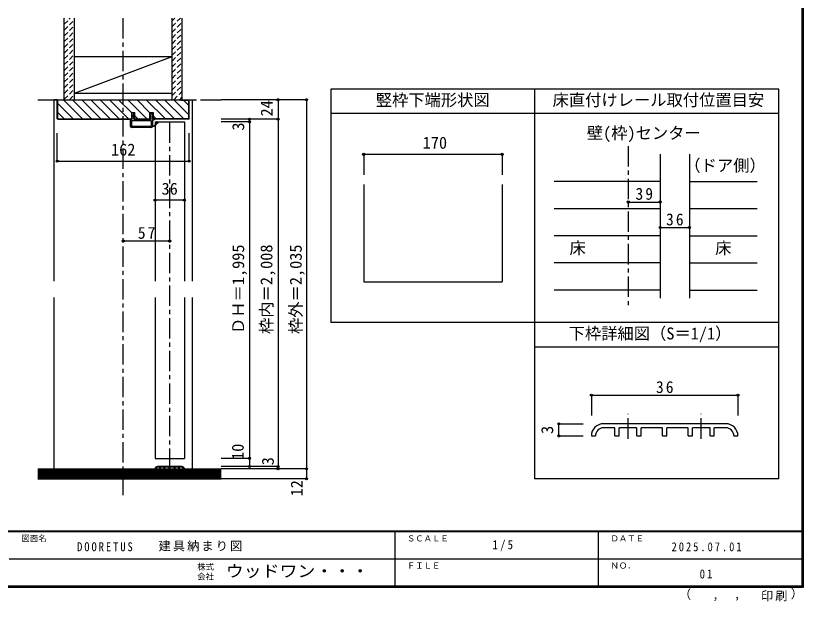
# Model space of a CAD drawing. Units: millimetres at full size, sheet at 1:5, with parts at other scales. Extents: x -973 to 977, y -718 to 696.
# Drawn here: x 10 to 977, y -718 to 0 of the extents above; entities that cross this region are included whole.
import ezdxf
from ezdxf.enums import TextEntityAlignment as Align

# ---------------------------------------------------------------- set-up
doc = ezdxf.new("R2010")
doc.units = ezdxf.units.MM
doc.header["$LTSCALE"] = 5
doc.header["$PDMODE"] = 32
doc.header["$PDSIZE"] = 2.5
doc.linetypes.add('CHAIN1', pattern=[8, 5, -1, 1, -1])
doc.linetypes.add('DASHED1', pattern=[1.8, 1.2, -0.6])
for name, color, linetype in [('0-0_補助線', 7, 'Continuous'), ('0-1_通り芯', 4, 'CHAIN1'), ('0-2_柱', 3, 'Continuous'), ('0-3_仕上げ', 2, 'Continuous'), ('0-4_枠', 3, 'Continuous'), ('0-6_扉', 6, 'Continuous'), ('0-7_金物', 7, 'Continuous'), ('0-A_文字', 3, 'Continuous'), ('0-B_寸法', 7, 'Continuous'), ('0-C_ハッチ', 4, 'DASHED1'), ('7-1_通り芯', 4, 'CHAIN1'), ('7-7_金物', 7, 'Continuous'), ('7-B_寸法', 4, 'Continuous'), ('F-0_補助線', 7, 'Continuous'), ('F-1_枠', 6, 'Continuous'), ('F-A_文字', 7, 'Continuous')]:
    doc.layers.add(name, color=color, linetype=linetype)
doc.styles.add('ＭＳ ゴシック', font='')
doc.styles.get('ＭＳ ゴシック').set_extended_font_data('MS Gothic')

# ---------------------------------------------------------------- blocks, each defined once
blk = doc.blocks.new('2')
at = {"layer": '0-0_補助線'}
for p, q in [((-9.846, -9.622), (-9.846, 15.078)), ((-8.846, 16.078), (0.354, 16.078)), ((-8.846, 15.878), (0.637, 15.878)), ((-8.446, 14.378), (-8.446, -8.922)), ((-8.146, 14.678), (-1.546, 14.678)), ((-1.246, 14.378), (-1.246, -8.922)), ((0.154, 11.653), (2.154, 11.653)), ((0.154, 11.653), (0.154, -8.497)), ((2.154, 10.953), (2.154, 11.653)), ((3.154, 11.653), (2.512, 10.83)), ((3.154, 11.653), (6.154, 11.653)), ((4.154, 13.753), (4.154, 13.053)), ((5.154, 13.053), (4.512, 13.876)), ((7.154, 13.053), (5.154, 13.053)), ((6.154, 10.953), (6.154, 11.653)), ((7.558, 12.258), (6.516, 10.835)), ((-1.546, -9.222), (-8.146, -9.222)), ((0.154, -8.497), (2.154, -8.497)), ((2.154, -7.797), (2.154, -8.497)), ((3.154, -8.497), (2.512, -7.674)), ((3.154, -8.497), (6.154, -8.497)), ((6.154, -7.797), (6.154, -8.497)), ((7.558, -9.101), (6.516, -7.679)), ((-1.48, -10.622), (-8.846, -10.622)), ((-1.189, -10.85), (-0.732, -12.694)), ((0.354, -12.922), (-0.441, -12.922)), ((4.154, -9.897), (0.154, -9.897)), ((0.154, -9.897), (0.154, -10.622)), ((0.154, -10.622), (0.645, -12.548)), ((4.154, -10.597), (4.154, -9.897)), ((5.154, -9.897), (4.512, -10.72)), ((7.154, -9.897), (5.154, -9.897))]:
    blk.add_line(p, q, dxfattribs=at)
for points in [[(-9.646, 15.078), (-9.646, -9.622), (-9.846, -9.622)], [(4.154, 13.053), (0.154, 13.053), (0.649, 15.723)]]:
    blk.add_lwpolyline(points, dxfattribs=at)
for centre, radius, start, end in [((-8.846, 15.078), 1, 90, 180), ((-8.846, 15.078), 0.8, 90, 180), ((-8.146, 14.378), 0.3, 90, 180), ((-1.546, 14.378), 0.3, 0, 90), ((0.354, 15.778), 0.3, 349.49875, 90), ((2.354, 10.953), 0.2, 180, 322.03043), ((4.354, 13.753), 0.2, 37.96957, 180), ((6.354, 10.953), 0.2, 180, 323.78053), ((7.154, 12.553), 0.5, 323.78053, 90), ((-8.846, -9.622), 1, 180, 270), ((-8.146, -8.922), 0.3, 180, 270), ((-1.546, -8.922), 0.3, 270, 0), ((2.354, -7.797), 0.2, 37.96957, 180), ((6.354, -7.797), 0.2, 36.21947, 180), ((7.154, -9.397), 0.5, 270, 36.21947), ((-2.846, -10.72), 6, 179.06153, 259.29815), ((-2.846, -10.72), 5.3, 178.93757, 259.29815), ((-3.896, -16.272), 0.35, 259.29815, 79.29815), ((-1.48, -10.922), 0.3, 13.9282, 90), ((-0.441, -12.622), 0.3, 193.9282, 270), ((0.354, -12.622), 0.3, 270, 14.29438), ((4.354, -10.597), 0.2, 180, 322.03043)]:
    blk.add_arc(centre, radius, start, end, dxfattribs=at)
blk.add_point((-3.896, -16.622), dxfattribs=at)

msp = doc.modelspace()

# ---------------------------------------------------------------- linework, layer by layer
at = {"layer": '0-1_通り芯'}
for p, q in [((141.653, -587.5), (141.653, -2.5)), ((36.653, -102.5), (261.653, -102.5)), ((198.653, -555.5), (198.653, -126.5)), ((761.814, -159.5), (761.814, -356.007)), ((36.653, -567.5), (264.01, -567.5))]:
    msp.add_line(p, q, dxfattribs=at)
at = {"layer": '0-1_通り芯', "linetype": 'Continuous'}
msp.add_line((198.653, -275.882), (141.653, -275.882), dxfattribs=at)
at = {"layer": '0-1_通り芯', "color": 7}
for p in [(141.653, -275.882), (198.653, -275.882)]:
    msp.add_point(p, dxfattribs=at)
at = {"layer": '0-2_柱', "color": 7}
msp.add_line((81.653, -94.5), (201.653, -49.5), dxfattribs=at)
at = {"layer": '0-2_柱'}
for p, q in [((81.653, -49.5), (201.653, -49.5)), ((81.653, -94.5), (201.653, -94.5))]:
    msp.add_line(p, q, dxfattribs=at)
at = {"layer": '0-3_仕上げ'}
for p, q in [((69.153, -102.5), (69.153, -2.5)), ((81.653, -102.5), (81.653, -2.5)), ((201.653, -102.5), (201.653, -2.5)), ((214.153, -102.5), (214.153, -2.5)), ((36.653, -555.5), (261.653, -555.5)), ((36.653, -567.5), (261.653, -567.5))]:
    msp.add_line(p, q, dxfattribs=at)
at = {"layer": '0-3_仕上げ', "color": 4}
for p, q in [((800.814, -202.801), (670.839, -202.801)), ((836.814, -202.801), (920.134, -202.801)), ((670.839, -236.103), (800.814, -236.103)), ((836.814, -236.103), (920.134, -236.103)), ((800.814, -269.404), (670.839, -269.404)), ((836.814, -269.404), (920.134, -269.404)), ((800.814, -302.706), (670.839, -302.706)), ((836.814, -302.706), (920.134, -302.706)), ((800.814, -336.007), (670.839, -336.007)), ((836.814, -336.007), (920.134, -336.007))]:
    msp.add_line(p, q, dxfattribs=at)
at = {"layer": '0-3_仕上げ', "color": 7}
for p, q in [((36.653, -557), (261.653, -557)), ((36.653, -558.5), (261.653, -558.5)), ((36.653, -560), (261.653, -560)), ((36.653, -561.5), (261.653, -561.5)), ((36.653, -563), (261.653, -563)), ((36.653, -564.5), (261.653, -564.5)), ((36.653, -566), (261.653, -566))]:
    msp.add_line(p, q, dxfattribs=at)
at = {"layer": '0-4_枠'}
for p, q in [((396.639, -89.5), (396.639, -376.007)), ((646.639, -89.5), (396.639, -89.5)), ((646.639, -89.5), (646.639, -376.007)), ((60.653, -102.5), (222.653, -102.5)), ((61.153, -125.586), (61.153, -103)), ((70.653, -103), (61.153, -103)), ((70.653, -102.5), (70.653, -103)), ((212.653, -103), (212.653, -102.5)), ((212.653, -103), (222.153, -103)), ((222.153, -125.586), (222.153, -103)), ((61.567, -126), (61.153, -125.586)), ((152.153, -118), (155.853, -118)), ((152.153, -126.5), (152.153, -118)), ((155.853, -126.5), (155.853, -118)), ((174.453, -126.5), (174.453, -118)), ((221.739, -126), (222.153, -125.586)), ((646.639, -119.5), (396.639, -119.5)), ((61.36, -126.5), (152.153, -126.5)), ((61.567, -126), (152.153, -126)), ((155.853, -126), (174.453, -126)), ((155.853, -126.5), (174.453, -126.5)), ((221.739, -126), (178.153, -126)), ((221.946, -126.5), (178.153, -126.5)), ((800.814, -169.5), (800.814, -346.007)), ((836.814, -169.5), (836.814, -346.007)), ((436.855, -206.432), (436.855, -326.007)), ((606.855, -206.432), (606.855, -326.007)), ((436.855, -326.007), (606.855, -326.007)), ((646.639, -376.007), (396.639, -376.007))]:
    msp.add_line(p, q, dxfattribs=at)
at = {"layer": '0-4_枠', "color": 4}
for p, q in [((60.653, -102.5), (56.653, -102.5)), ((56.653, -325), (56.653, -102.5)), ((222.653, -102.5), (226.653, -102.5)), ((226.653, -325), (226.653, -102.5)), ((436.855, -169.5), (606.855, -169.5)), ((436.855, -169.5), (436.855, -194.5)), ((606.855, -169.5), (606.855, -194.5)), ((56.653, -555.5), (56.653, -345)), ((226.653, -555.5), (226.653, -345))]:
    msp.add_line(p, q, dxfattribs=at)
at = {"layer": '0-4_枠'}
for points in [[(61.36, -126.5), (60.653, -125.793), (60.653, -102.5)], [(221.946, -126.5), (222.653, -125.793), (222.653, -102.5)], [(174.453, -118), (178.153, -118), (178.153, -126.5)]]:
    msp.add_lwpolyline(points, dxfattribs=at)
at = {"layer": '0-4_枠', "color": 7}
for p in [(436.855, -169.5), (606.855, -169.5)]:
    msp.add_point(p, dxfattribs=at)
at = {"layer": '0-6_扉'}
for p, q in [((180.653, -129.5), (216.653, -129.5)), ((180.653, -129.5), (180.653, -325)), ((216.653, -129.5), (216.653, -325)), ((180.653, -345), (180.653, -542.5)), ((216.653, -345), (216.653, -542.5)), ((180.653, -542.5), (216.653, -542.5))]:
    msp.add_line(p, q, dxfattribs=at)
at = {"layer": '0-7_金物'}
for p, q in [((180.653, -555.5), (181.653, -555.5)), ((213.653, -552.5), (183.653, -552.5)), ((186.453, -553.5), (183.653, -553.5)), ((186.453, -555.5), (186.453, -553.5)), ((186.453, -555.5), (187.453, -555.5)), ((187.453, -555.5), (187.453, -553.5)), ((191.853, -553.5), (187.453, -553.5)), ((191.853, -555.5), (191.853, -553.5)), ((191.853, -555.5), (192.853, -555.5)), ((192.853, -555.5), (192.853, -553.5)), ((198.153, -553.5), (192.853, -553.5)), ((198.153, -555.5), (198.153, -553.5)), ((198.153, -555.5), (199.153, -555.5)), ((199.153, -555.5), (199.153, -553.5)), ((204.453, -553.5), (199.153, -553.5)), ((204.453, -555.5), (204.453, -553.5)), ((204.453, -555.5), (205.453, -555.5)), ((205.453, -555.5), (205.453, -553.5)), ((209.853, -553.5), (205.453, -553.5)), ((209.853, -555.5), (209.853, -553.5)), ((209.853, -555.5), (210.853, -555.5)), ((210.853, -555.5), (210.853, -553.5)), ((213.653, -553.5), (210.853, -553.5)), ((215.653, -555.5), (216.653, -555.5))]:
    msp.add_line(p, q, dxfattribs=at)
for centre, radius, start, end in [((183.653, -555.5), 3, 90, 180), ((183.653, -555.5), 2, 90, 180), ((213.653, -555.5), 3, 0, 90), ((213.653, -555.5), 2, 0, 90)]:
    msp.add_arc(centre, radius, start, end, dxfattribs=at)
at = {"layer": '0-A_文字'}
for p, q in [((646.639, -89.5), (646.639, -567.5)), ((946.639, -89.5), (646.639, -89.5)), ((946.639, -567.5), (946.639, -89.5)), ((946.639, -119.5), (646.639, -119.5)), ((946.639, -376.007), (646.639, -376.007)), ((946.639, -406.007), (646.639, -406.007)), ((946.639, -567.5), (646.639, -567.5))]:
    msp.add_line(p, q, dxfattribs=at)
at = {"layer": '0-B_寸法', "color": 4}
for p, q in [((366.653, -102.5), (261.653, -102.5)), ((331.653, -102.5), (331.653, -555.5)), ((366.653, -102.5), (366.653, -567.5)), ((331.653, -126.5), (261.653, -126.5)), ((296.653, -129.5), (261.653, -129.5)), ((296.653, -126.5), (296.653, -552.5)), ((60.653, -177.922), (60.653, -143.4)), ((222.653, -177.922), (222.653, -143.4)), ((60.653, -177.922), (222.653, -177.922)), ((216.653, -225.882), (180.653, -225.882)), ((761.814, -228.008), (800.814, -228.008)), ((800.814, -259.393), (836.814, -259.393)), ((296.653, -542.5), (261.653, -542.5)), ((331.653, -552.5), (261.653, -552.5)), ((366.653, -555.5), (261.653, -555.5)), ((366.653, -567.5), (261.653, -567.5))]:
    msp.add_line(p, q, dxfattribs=at)
at = {"layer": '0-B_寸法'}
for p in [(331.653, -102.5), (366.653, -102.5), (296.653, -126.5), (331.653, -126.5), (296.653, -129.5), (60.653, -177.922), (222.653, -177.922), (180.653, -225.882), (216.653, -225.882), (761.814, -228.008), (800.814, -228.008), (800.814, -259.393), (836.814, -259.393), (296.653, -542.5), (296.653, -552.5), (331.653, -552.5), (331.653, -555.5), (366.653, -555.5), (366.653, -567.5)]:
    msp.add_point(p, dxfattribs=at)
at = {"layer": '0-C_ハッチ'}
for p, q in [((69.153, -2.898), (69.551, -2.5)), ((69.153, -9.969), (76.622, -2.5)), ((69.153, -17.04), (81.653, -4.54)), ((201.653, -12.677), (211.83, -2.5)), ((201.653, -5.606), (204.759, -2.5)), ((201.653, -19.748), (214.153, -7.248)), ((69.153, -24.111), (81.653, -11.611)), ((69.153, -31.182), (81.653, -18.682)), ((201.653, -26.819), (214.153, -14.319)), ((69.153, -38.253), (81.653, -25.753)), ((201.653, -33.89), (214.153, -21.39)), ((201.653, -40.961), (214.153, -28.461)), ((69.153, -45.324), (81.653, -32.824)), ((201.653, -48.032), (214.153, -35.532)), ((69.153, -52.395), (81.653, -39.895)), ((69.153, -59.466), (81.653, -46.966)), ((201.653, -55.103), (214.153, -42.603)), ((69.153, -66.537), (81.653, -54.037)), ((201.653, -62.174), (214.153, -49.674)), ((201.653, -69.245), (214.153, -56.745)), ((69.153, -73.608), (81.653, -61.108)), ((201.653, -76.317), (214.153, -63.817)), ((69.153, -80.679), (81.653, -68.179)), ((69.153, -87.751), (81.653, -75.251)), ((201.653, -83.388), (214.153, -70.888)), ((69.153, -94.822), (81.653, -82.322)), ((201.653, -90.459), (214.153, -77.959)), ((201.653, -97.53), (214.153, -85.03)), ((69.153, -101.893), (81.653, -89.393)), ((75.617, -102.5), (81.653, -96.464)), ((203.754, -102.5), (214.153, -92.101)), ((210.825, -102.5), (214.153, -99.172))]:
    msp.add_line(p, q, dxfattribs=at)
at = {"layer": '0-C_ハッチ', "linetype": 'Continuous'}
for p, q in [((68.486, -103), (91.487, -126)), ((79.3, -102.5), (102.8, -126)), ((90.614, -102.5), (114.114, -126)), ((101.927, -102.5), (125.428, -126)), ((113.241, -102.5), (136.741, -126)), ((124.555, -102.5), (148.055, -126)), ((135.869, -102.5), (152.153, -118.784)), ((147.182, -102.5), (170.683, -126)), ((158.496, -102.5), (174.453, -118.457)), ((169.81, -102.5), (193.31, -126)), ((181.124, -102.5), (204.624, -126)), ((192.437, -102.5), (215.937, -126)), ((203.751, -102.5), (222.153, -120.902)), ((215.565, -103), (222.153, -109.588)), ((61.153, -106.98), (80.173, -126)), ((61.153, -118.294), (68.859, -126)), ((155.853, -122.484), (159.369, -126)), ((178.153, -122.157), (181.996, -126))]:
    msp.add_line(p, q, dxfattribs=at)
at = {"layer": '7-1_通り芯'}
for p, q in [((761.46, -518.365), (761.46, -487.834)), ((851.46, -518.365), (851.46, -487.834))]:
    msp.add_line(p, q, dxfattribs=at)
at = {"layer": '7-7_金物'}
for p, q in [((881.46, -500.065), (731.46, -500.065)), ((745.46, -505.065), (731.46, -505.065)), ((745.46, -515.065), (745.46, -505.065)), ((772.46, -505.065), (750.46, -505.065)), ((750.46, -515.065), (750.46, -505.065)), ((772.46, -515.065), (772.46, -505.065)), ((803.96, -505.065), (777.46, -505.065)), ((777.46, -515.065), (777.46, -505.065)), ((803.96, -515.065), (803.96, -505.065)), ((835.46, -505.065), (808.96, -505.065)), ((808.96, -515.065), (808.96, -505.065)), ((835.46, -515.065), (835.46, -505.065)), ((862.46, -505.065), (840.46, -505.065)), ((840.46, -515.065), (840.46, -505.065)), ((862.46, -515.065), (862.46, -505.065)), ((881.46, -505.065), (867.46, -505.065)), ((867.46, -515.065), (867.46, -505.065)), ((716.46, -515.065), (721.46, -515.065)), ((745.46, -515.065), (750.46, -515.065)), ((772.46, -515.065), (777.46, -515.065)), ((803.96, -515.065), (808.96, -515.065)), ((835.46, -515.065), (840.46, -515.065)), ((862.46, -515.065), (867.46, -515.065)), ((891.46, -515.065), (896.46, -515.065))]:
    msp.add_line(p, q, dxfattribs=at)
for centre, radius, start, end in [((731.46, -515.065), 15, 90, 180), ((881.46, -515.065), 15, 0, 90), ((731.46, -515.065), 10, 90, 180), ((881.46, -515.065), 10, 0, 90)]:
    msp.add_arc(centre, radius, start, end, dxfattribs=at)
at = {"layer": '7-B_寸法'}
for p, q in [((716.46, -465.065), (716.46, -490.065)), ((716.46, -465.065), (896.46, -465.065)), ((896.46, -465.065), (896.46, -490.065)), ((676.46, -500.065), (706.46, -500.065)), ((676.46, -515.065), (676.46, -500.065)), ((676.46, -515.065), (706.46, -515.065))]:
    msp.add_line(p, q, dxfattribs=at)
at = {"layer": '7-B_寸法', "color": 7}
for p in [(716.46, -465.065), (896.46, -465.065), (676.46, -500.065), (676.46, -515.065)]:
    msp.add_point(p, dxfattribs=at)
at = {"layer": 'F-1_枠'}
for p, q in [((974.986, 695.833), (974.986, -700.833)), ((975.82, 695.833), (975.82, -700.833)), ((976.653, 695.833), (976.653, -700.833)), ((976.653, -631.667), (-973.347, -631.667)), ((976.653, -632.5), (-973.347, -632.5)), ((474.986, -632.5), (474.986, -699.167)), ((724.986, -632.5), (724.986, -699.167)), ((1.653, -665.833), (974.986, -665.834)), ((976.653, -699.167), (-973.347, -699.167)), ((976.653, -700), (-973.347, -700)), ((976.653, -700.833), (-973.347, -700.833))]:
    msp.add_line(p, q, dxfattribs=at)

# ---------------------------------------------------------------- block references
at = {"layer": '0-7_金物', "rotation": 90}
msp.add_blockref('2', (166.731, -126.654), dxfattribs=at)

# ---------------------------------------------------------------- texts
at = {"layer": '0-1_通り芯', "color": 7, "insert": (159.528, -273.382), "char_height": 14.66, "attachment_point": 7, "style": 'ＭＳ ゴシック'}
msp.add_mtext('\\T1.27;\\W0.95;57', dxfattribs=at)
at = {"layer": '0-4_枠', "color": 7, "style": 'ＭＳ ゴシック'}
for s, p in [('竪枠下端形状図', (451.639, -114.5)), ('170', (509.355, -167))]:
    msp.add_text(s, height=14.66, dxfattribs=at).set_placement(p, align=Align.BOTTOM_LEFT)
at = {"layer": '0-A_文字', "color": 7, "style": 'ＭＳ ゴシック'}
for s, p in [('床直付けレール取付位置目安', (668.785, -114.5)), ('壁(枠)センター', (710.839, -155.091)), ('（ドア側）', (830.647, -194.895)), ('床', (689.589, -296.055)), ('床', (868.547, -296.055)), ('下枠詳細図（S＝1/1）', (688.543, -401.007))]:
    msp.add_text(s, height=14.66, dxfattribs=at).set_placement(p, align=Align.BOTTOM_LEFT)
at = {"layer": '0-B_寸法', "style": 'ＭＳ ゴシック'}
for s, p in [('24', (329.437, -123.071)), ('3', (294.49, -140.385)), ('ＤＨ＝1,995', (294.473, -390)), ('枠内＝2,008', (329.153, -390)), ('枠外＝2,035', (365.167, -390)), ('10', (293.944, -544.465)), ('3', (330.833, -550.983)), ('12', (366.344, -589.158))]:
    msp.add_text(s, height=14.66, rotation=90, dxfattribs=at).set_placement(p, align=Align.BOTTOM_LEFT)
for s, p in [('162', (126.653, -175.422)), ('36', (188.653, -223.382))]:
    msp.add_text(s, height=14.66, dxfattribs=at).set_placement(p, align=Align.BOTTOM_LEFT)
at = {"layer": '0-B_寸法', "char_height": 14.66, "attachment_point": 7, "style": 'ＭＳ ゴシック'}
for s, insert in [('\\T1.27;\\W0.95;39', (770.689, -225.508)), ('\\T1.27;\\W0.95;36', (808.189, -256.893))]:
    msp.add_mtext(s, dxfattribs=dict(at, insert=insert))
at = {"layer": '7-B_寸法', "color": 7, "style": 'ＭＳ ゴシック'}
msp.add_text('3', height=14.66, rotation=90, dxfattribs=at).set_placement((673.96, -512.565), align=Align.BOTTOM_LEFT)
at = {"layer": '7-B_寸法', "color": 7, "insert": (795.835, -462.565), "char_height": 14.66, "attachment_point": 7, "style": 'ＭＳ ゴシック'}
msp.add_mtext('\\T1.27;\\W0.95;36', dxfattribs=at)
at = {"layer": 'F-0_補助線', "char_height": 11, "attachment_point": 7, "style": 'ＭＳ ゴシック'}
for s, insert in [('\\T1.39;\\W0.85;DOORETUS', (84.986, -656.667)), ('\\T1.17;建具納まり図', (184.986, -656.667))]:
    msp.add_mtext(s, dxfattribs=dict(at, insert=insert))
at = {"layer": 'F-A_文字', "style": 'ＭＳ ゴシック'}
for s, height, p in [('図面名', 7.331, (16.653, -646.667)), ('ＳＣＡＬＥ', 7.331, (489.986, -646.667)), ('ＤＡＴＥ', 7.331, (739.986, -646.667)), ('株式', 7.331, (232.486, -681.5)), ('ＦＩＬＥ', 7.331, (489.986, -680)), ('ＮＯ．', 7.331, (739.986, -680.001)), ('会社', 7.331, (232.486, -693.5)), ('（', 11, (823.992, -718.052)), ('）', 11, (961.387, -717.355)), (',', 11, (865.199, -718.052)), (',', 11, (891.686, -717.588))]:
    msp.add_text(s, height=height, dxfattribs=at).set_placement(p, align=Align.BOTTOM_LEFT)
at = {"layer": 'F-A_文字', "style": 'ＭＳ ゴシック', "width": 1.1}
msp.add_text('ウッドワン・・・', height=14.66, dxfattribs=at).set_placement((267.486, -692.5), align=Align.BOTTOM_LEFT)
at = {"layer": 'F-A_文字', "char_height": 11, "attachment_point": 7, "style": 'ＭＳ ゴシック'}
for s, insert in [('\\T1.38;\\W0.9;1/5', (594.986, -656.667)), ('\\T1.39;\\W0.85;2025.07.01', (814.986, -656.667)), ('\\T1.36;\\W0.9;01', (849.361, -690.001)), ('\\T1.17;印刷', (924.678, -717.82))]:
    msp.add_mtext(s, dxfattribs=dict(at, insert=insert))

doc.saveas('drawing.dxf')
